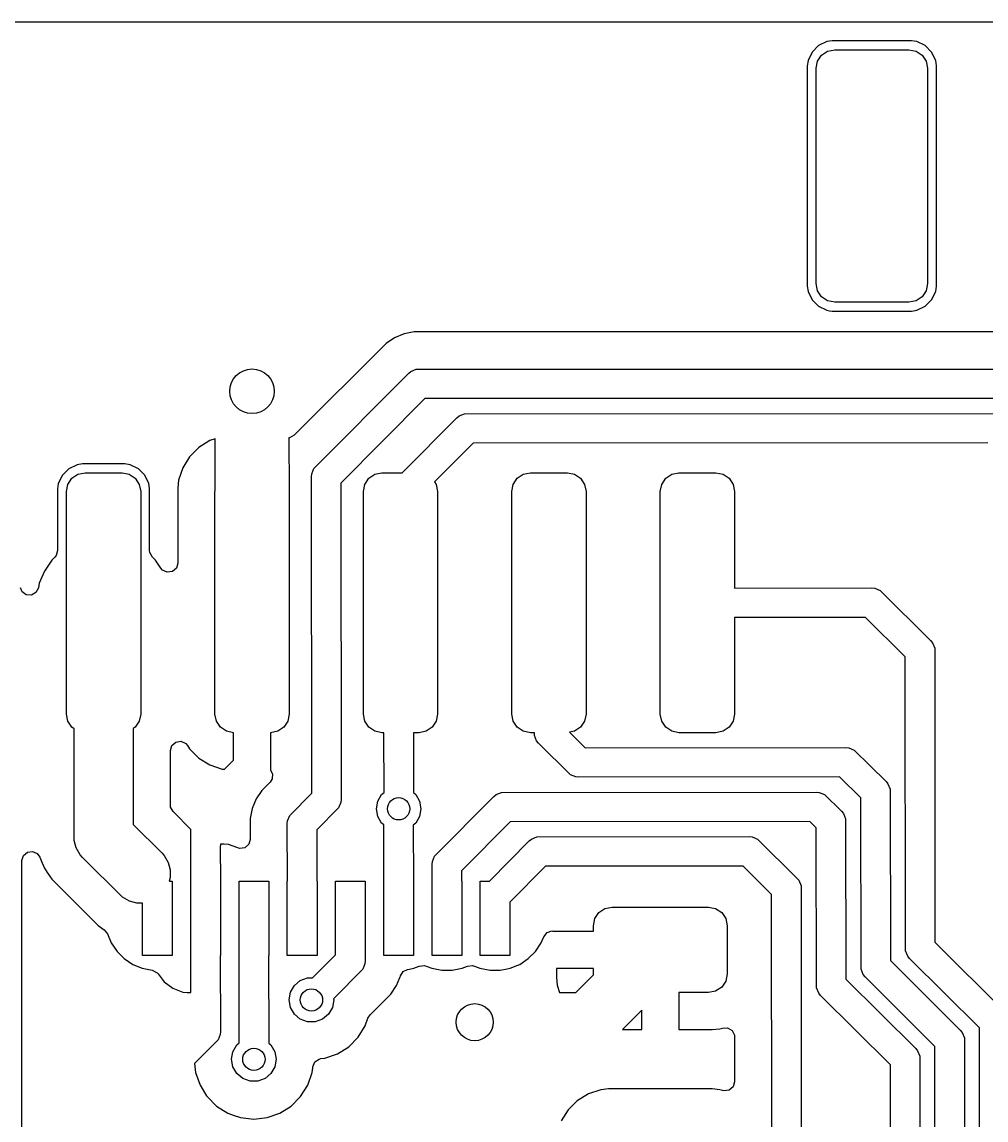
# Model space of a CAD drawing. Extents: x 123.7 to 187.7, y -113.5 to -73.6.
# Drawn here: x 160.58 to 173.57, y -88.36 to -73.57 of the extents above; entities that cross this region are included whole.
import ezdxf

# ---------------------------------------------------------------- set-up
doc = ezdxf.new("R2010")
doc.units = 0
doc.layers.add('BLACK', color=7, linetype='CONTINUOUS')

msp = doc.modelspace()

# ---------------------------------------------------------------- linework, layer by layer
at = {"layer": 'BLACK', "linetype": 'CONTINUOUS'}
for p, q in [((123.827, -73.5655), (187.528, -73.5655)), ((171.309232, -73.884301), (171.221801, -73.971732)), ((171.420323, -73.829992), (171.309232, -73.884301)), ((171.350724, -74.013224), (171.43183, -73.95903)), ((171.492339, -73.8195), (171.420323, -73.829992)), ((171.43183, -73.95903), (171.527502, -73.940001)), ((171.49234, -73.8195), (171.492339, -73.8195)), ((172.56266, -73.8195), (171.49234, -73.8195)), ((171.527502, -73.940001), (172.527499, -73.94)), ((172.527499, -73.94), (172.62317, -73.95903)), ((172.562661, -73.8195), (172.56266, -73.8195)), ((172.634676, -73.829992), (172.562661, -73.8195)), ((172.62317, -73.95903), (172.704276, -74.013224)), ((172.745767, -73.884301), (172.634676, -73.829992)), ((172.833198, -73.971732), (172.745767, -73.884301)), ((171.167492, -74.082823), (171.157, -74.154839)), ((171.221801, -73.971732), (171.167492, -74.082823)), ((171.2775, -74.190001), (171.29653, -74.09433)), ((171.29653, -74.09433), (171.350724, -74.013224)), ((172.704276, -74.013224), (172.75847, -74.09433)), ((172.75847, -74.09433), (172.777499, -74.190002)), ((172.833198, -73.971733), (172.833198, -73.971732)), ((172.8332, -73.971735), (172.833198, -73.971733)), ((172.887507, -74.082822), (172.8332, -73.971735)), ((172.898, -74.154839), (172.887507, -74.082822)), ((171.157, -74.154839), (171.157, -77.12516)), ((171.277501, -77.089998), (171.2775, -74.190001)), ((172.777499, -74.190002), (172.7775, -77.089999)), ((172.898, -74.15484), (172.898, -74.154839)), ((172.898, -77.12516), (172.898, -74.15484)), ((171.157, -77.12516), (171.167492, -77.197176)), ((171.167492, -77.197176), (171.221801, -77.308267)), ((171.29653, -77.18567), (171.277501, -77.089998)), ((171.350724, -77.266776), (171.29653, -77.18567)), ((172.75847, -77.18567), (172.704276, -77.266776)), ((172.7775, -77.089999), (172.75847, -77.18567)), ((172.8332, -77.308265), (172.887507, -77.197178)), ((172.887507, -77.197178), (172.898, -77.12516)), ((171.221801, -77.308267), (171.309232, -77.395698)), ((171.43183, -77.32097), (171.350724, -77.266776)), ((171.527501, -77.34), (171.43183, -77.32097)), ((172.527498, -77.339999), (171.527501, -77.34)), ((172.62317, -77.32097), (172.527498, -77.339999)), ((172.704276, -77.266776), (172.62317, -77.32097)), ((172.745765, -77.3957), (172.8332, -77.308265)), ((171.309232, -77.395698), (171.309233, -77.395698)), ((171.309233, -77.395698), (171.309235, -77.3957)), ((171.309235, -77.3957), (171.420322, -77.450007)), ((171.420322, -77.450007), (171.456331, -77.455253)), ((171.456331, -77.455253), (171.492339, -77.4605)), ((171.492339, -77.4605), (171.49234, -77.4605)), ((171.49234, -77.4605), (172.562661, -77.4605)), ((172.562661, -77.4605), (172.586666, -77.457002)), ((172.586666, -77.457002), (172.634678, -77.450007)), ((172.634678, -77.450007), (172.745765, -77.3957)), ((165.724639, -77.766421), (165.597164, -77.819222)), ((165.724649, -77.766418), (165.724639, -77.766421)), ((165.859976, -77.7395), (165.724649, -77.766418)), ((165.859978, -77.7395), (165.859976, -77.7395)), ((165.997966, -77.7395), (165.859978, -77.7395)), ((175.646493, -77.7395), (165.997966, -77.7395)), ((165.482426, -77.895887), (164.24516, -79.133153)), ((165.597164, -77.819222), (165.482426, -77.895887)), ((165.817858, -78.273706), (165.889954, -78.243843)), ((165.889954, -78.243843), (175.5775, -78.24)), ((164.511206, -79.580358), (165.787551, -78.298578)), ((165.787551, -78.298578), (165.817858, -78.273706)), ((166.006787, -78.639969), (164.873766, -79.777813)), ((175.491341, -78.636206), (166.006787, -78.639969)), ((166.466386, -78.873706), (166.538482, -78.843843)), ((166.538482, -78.843843), (173.6775, -78.84)), ((165.698988, -79.64), (166.436078, -78.898579)), ((166.436078, -78.898579), (166.466386, -78.873706)), ((164.24516, -79.133153), (164.183837, -79.166638)), ((163.108375, -79.205643), (162.959154, -79.297684)), ((163.10838, -79.205641), (163.108375, -79.205643)), ((163.178442, -79.182424), (163.10838, -79.205641)), ((163.179466, -79.880113), (163.178442, -79.182424)), ((164.183837, -79.166638), (164.174236, -79.166129)), ((164.174236, -79.166129), (164.175282, -79.878851)), ((166.655468, -79.239958), (166.13671, -79.761763)), ((173.591449, -79.236224), (166.655468, -79.239958)), ((162.835184, -79.421654), (162.743143, -79.570875)), ((162.959154, -79.297684), (162.835184, -79.421654)), ((161.320321, -79.529993), (161.209231, -79.584301)), ((161.392345, -79.5195), (161.320321, -79.529993)), ((161.962661, -79.5195), (161.392345, -79.5195)), ((162.034677, -79.529992), (161.962661, -79.5195)), ((162.145768, -79.584301), (162.034677, -79.529992)), ((162.743141, -79.57088), (162.687994, -79.737302)), ((162.743143, -79.570875), (162.743141, -79.57088)), ((164.481343, -79.652454), (164.511206, -79.580358)), ((161.121801, -79.671731), (161.067492, -79.782822)), ((161.209231, -79.584301), (161.121801, -79.671731)), ((161.19653, -79.794329), (161.250723, -79.713223)), ((161.250723, -79.713223), (161.331829, -79.65903)), ((161.331829, -79.65903), (161.4275, -79.64)), ((161.4275, -79.64), (161.9275, -79.64)), ((161.9275, -79.64), (162.023171, -79.65903)), ((162.023171, -79.65903), (162.104277, -79.713223)), ((162.104277, -79.713223), (162.15847, -79.794329)), ((162.233198, -79.671731), (162.145768, -79.584301)), ((162.233198, -79.671732), (162.233198, -79.671731)), ((162.2332, -79.671734), (162.233198, -79.671732)), ((162.287507, -79.782821), (162.2332, -79.671734)), ((164.4775, -79.691472), (164.481343, -79.652454)), ((164.481233, -83.954275), (164.4775, -79.691472)), ((165.19653, -79.794329), (165.250723, -79.713223)), ((165.250723, -79.713223), (165.331829, -79.65903)), ((165.331829, -79.65903), (165.4275, -79.64)), ((165.4275, -79.64), (165.698988, -79.64)), ((167.19653, -79.794329), (167.250723, -79.713223)), ((167.250723, -79.713223), (167.331829, -79.65903)), ((167.331829, -79.65903), (167.4275, -79.64)), ((167.4275, -79.64), (167.9275, -79.64)), ((167.9275, -79.64), (168.023171, -79.65903)), ((168.023171, -79.65903), (168.104277, -79.713223)), ((168.104277, -79.713223), (168.15847, -79.794329)), ((169.19653, -79.794329), (169.250723, -79.713223)), ((169.250723, -79.713223), (169.331829, -79.65903)), ((169.331829, -79.65903), (169.4275, -79.64)), ((169.4275, -79.64), (169.9275, -79.64)), ((169.9275, -79.64), (170.023171, -79.65903)), ((170.023171, -79.65903), (170.104277, -79.713223)), ((170.104277, -79.713223), (170.15847, -79.794329)), ((161.067492, -79.782822), (161.057, -79.854838)), ((161.057, -79.854838), (161.057, -80.685637)), ((161.1775, -79.89), (161.19653, -79.794329)), ((162.15847, -79.794329), (162.1775, -79.89)), ((162.292119, -79.81448), (162.287507, -79.782821)), ((162.297999, -79.85484), (162.292119, -79.81448)), ((162.297999, -80.685637), (162.297999, -79.85484)), ((162.687993, -79.737309), (162.6775, -79.840013)), ((162.6775, -79.840013), (162.6775, -80.856974)), ((162.687994, -79.737302), (162.687993, -79.737309)), ((163.1775, -79.89), (163.179466, -79.880113)), ((164.175282, -79.878851), (164.1775, -79.89)), ((164.873766, -79.777813), (164.8775, -84.04)), ((165.1775, -79.89), (165.19653, -79.794329)), ((166.13671, -79.761763), (166.15847, -79.794329)), ((166.15847, -79.794329), (166.1775, -79.89)), ((167.1775, -79.89), (167.19653, -79.794329)), ((168.15847, -79.794329), (168.1775, -79.89)), ((169.1775, -79.89), (169.19653, -79.794329)), ((170.15847, -79.794329), (170.1775, -79.89)), ((161.1775, -82.89), (161.1775, -79.89)), ((162.1775, -79.89), (162.1775, -82.89)), ((163.1775, -82.89), (163.1775, -79.89)), ((164.1775, -79.89), (164.1775, -82.89)), ((165.1775, -82.89), (165.1775, -79.89)), ((166.1775, -79.89), (166.1775, -82.89)), ((167.1775, -82.89), (167.1775, -79.89)), ((168.1775, -79.89), (168.1775, -82.89)), ((169.1775, -82.89), (169.1775, -79.89)), ((170.1775, -79.89), (170.1775, -81.192975)), ((161.037315, -80.752676), (161.020683, -80.773316)), ((161.057, -80.685637), (161.037315, -80.752676)), ((162.300833, -80.711995), (162.297999, -80.685637)), ((162.334318, -80.773318), (162.300833, -80.711995)), ((160.978033, -80.815968), (160.87949, -80.963446)), ((160.978037, -80.815962), (160.978033, -80.815968)), ((161.020683, -80.773316), (160.978037, -80.815962)), ((162.376961, -80.815961), (162.334318, -80.773318)), ((162.376964, -80.815965), (162.376961, -80.815961)), ((162.450398, -80.925865), (162.376964, -80.815965)), ((162.6775, -80.856974), (162.657815, -80.924013)), ((160.879483, -80.963459), (160.811606, -81.127332)), ((160.87949, -80.963446), (160.879483, -80.963459)), ((162.472297, -80.950687), (162.450398, -80.925865)), ((162.535853, -80.979712), (162.472297, -80.950687)), ((162.605011, -80.969768), (162.535853, -80.979712)), ((162.657815, -80.924013), (162.605011, -80.969768)), ((160.579575, -81.241996), (160.555883, -81.190118)), ((160.799117, -81.190118), (160.766732, -81.252028)), ((160.811604, -81.12734), (160.799117, -81.190118)), ((160.811606, -81.127332), (160.811604, -81.12734)), ((170.1775, -81.192975), (172.0275, -81.19)), ((172.0275, -81.19), (172.066518, -81.193843)), ((172.066518, -81.193843), (172.138614, -81.223706)), ((160.636247, -81.282863), (160.579575, -81.241996)), ((160.706016, -81.286603), (160.636247, -81.282863)), ((160.766732, -81.252028), (160.706016, -81.286603)), ((172.138614, -81.223706), (172.818921, -81.898579)), ((171.941458, -81.586358), (170.1775, -81.589195)), ((170.1775, -81.589195), (170.1775, -82.89)), ((172.477574, -82.118191), (171.941458, -81.586358)), ((172.818921, -81.898579), (172.843794, -81.928886)), ((172.843794, -81.928886), (172.873657, -82.000982)), ((172.873657, -82.000982), (172.877425, -85.962049)), ((172.481343, -86.079018), (172.477574, -82.118191)), ((161.19653, -82.985671), (161.1775, -82.89)), ((161.250723, -83.066777), (161.19653, -82.985671)), ((162.15847, -82.985671), (162.104277, -83.066777)), ((162.1775, -82.89), (162.15847, -82.985671)), ((163.19653, -82.985671), (163.1775, -82.89)), ((163.250723, -83.066777), (163.19653, -82.985671)), ((164.15847, -82.985671), (164.104277, -83.066777)), ((164.1775, -82.89), (164.15847, -82.985671)), ((165.19653, -82.985671), (165.1775, -82.89)), ((165.250723, -83.066777), (165.19653, -82.985671)), ((166.15847, -82.985671), (166.104277, -83.066777)), ((166.1775, -82.89), (166.15847, -82.985671)), ((167.19653, -82.985671), (167.1775, -82.89)), ((167.250723, -83.066777), (167.19653, -82.985671)), ((168.15847, -82.985671), (168.104277, -83.066777)), ((168.1775, -82.89), (168.15847, -82.985671)), ((169.19653, -82.985671), (169.1775, -82.89)), ((169.250723, -83.066777), (169.19653, -82.985671)), ((170.15847, -82.985671), (170.104277, -83.066777)), ((170.1775, -82.89), (170.15847, -82.985671)), ((161.279312, -83.085879), (161.250723, -83.066777)), ((161.280922, -84.59221), (161.279312, -83.085879)), ((162.104277, -83.066777), (162.075945, -83.085707)), ((162.075945, -83.085707), (162.077326, -84.377577)), ((163.331829, -83.12097), (163.250723, -83.066777)), ((163.4275, -83.14), (163.331829, -83.12097)), ((164.023171, -83.12097), (163.9275, -83.14)), ((164.104277, -83.066777), (164.023171, -83.12097)), ((165.331829, -83.12097), (165.250723, -83.066777)), ((165.4275, -83.14), (165.331829, -83.12097)), ((166.023171, -83.12097), (165.9275, -83.14)), ((166.104277, -83.066777), (166.023171, -83.12097)), ((167.331829, -83.12097), (167.250723, -83.066777)), ((167.4275, -83.14), (167.331829, -83.12097)), ((168.023171, -83.12097), (167.952082, -83.13511)), ((168.104277, -83.066777), (168.023171, -83.12097)), ((169.331829, -83.12097), (169.250723, -83.066777)), ((169.4275, -83.14), (169.331829, -83.12097)), ((170.023171, -83.12097), (169.9275, -83.14)), ((170.104277, -83.066777), (170.023171, -83.12097)), ((162.597685, -83.311583), (162.650489, -83.265828)), ((162.650489, -83.265828), (162.719647, -83.255884)), ((162.719647, -83.255884), (162.783203, -83.284909)), ((163.4275, -83.508065), (163.4275, -83.14)), ((163.9275, -83.14), (163.9275, -83.646658)), ((165.454877, -83.14), (165.4275, -83.14)), ((165.455985, -83.944223), (165.454877, -83.14)), ((165.9275, -83.14), (165.851088, -83.14)), ((165.851088, -83.14), (165.852199, -83.946895)), ((167.481259, -83.14), (167.4275, -83.14)), ((167.481343, -83.179018), (167.481259, -83.14)), ((167.511206, -83.251114), (167.481343, -83.179018)), ((167.536079, -83.281421), (167.511206, -83.251114)), ((167.966386, -83.706294), (167.536079, -83.281421)), ((167.952082, -83.13511), (168.163352, -83.343711)), ((169.9275, -83.14), (169.4275, -83.14)), ((162.578, -83.378622), (162.597685, -83.311583)), ((162.578, -84.115638), (162.578, -83.378622)), ((162.783203, -83.284909), (162.807539, -83.313525)), ((162.807539, -83.313525), (162.835184, -83.358345)), ((162.835184, -83.358345), (162.959154, -83.482315)), ((168.163352, -83.343711), (171.6775, -83.34)), ((171.6775, -83.34), (171.716518, -83.343843)), ((171.716518, -83.343843), (171.788614, -83.373706)), ((171.788614, -83.373706), (172.218921, -83.798578)), ((162.959154, -83.482315), (163.108375, -83.574356)), ((163.108375, -83.574356), (163.10838, -83.574358)), ((163.10838, -83.574358), (163.274802, -83.629505)), ((163.304098, -83.632498), (163.4275, -83.508065)), ((163.274802, -83.629505), (163.274809, -83.629506)), ((163.274809, -83.629506), (163.304098, -83.632498)), ((163.9275, -83.646658), (163.952975, -83.693312)), ((163.952975, -83.693312), (163.947991, -83.763004)), ((168.038482, -83.736157), (167.966386, -83.706294)), ((163.919491, -83.807351), (163.808386, -83.918456)), ((163.947991, -83.763004), (163.919491, -83.807351)), ((168.0775, -83.74), (168.038482, -83.736157)), ((171.591648, -83.736288), (168.0775, -83.74)), ((171.877626, -84.018655), (171.591648, -83.736288)), ((172.218921, -83.798578), (172.243794, -83.828886)), ((172.243794, -83.828886), (172.273657, -83.900982)), ((163.808386, -83.918456), (163.731722, -84.033192)), ((164.186206, -84.253886), (164.481233, -83.954275)), ((165.370592, -84.062394), (165.422687, -83.972164)), ((165.422687, -83.972164), (165.455985, -83.944223)), ((165.852199, -83.946895), (165.882313, -83.972164)), ((165.882313, -83.972164), (165.934408, -84.062394)), ((166.136206, -84.803886), (166.936079, -83.998578)), ((166.936079, -83.998578), (166.966386, -83.973706)), ((166.966386, -83.973706), (167.038482, -83.943843)), ((167.038482, -83.943843), (171.2775, -83.94)), ((171.2775, -83.94), (171.316518, -83.943843)), ((171.316518, -83.943843), (171.388614, -83.973706)), ((171.388614, -83.973706), (171.618922, -84.198579)), ((171.881343, -86.327546), (171.877626, -84.018655)), ((172.273657, -83.900982), (172.277374, -86.210526)), ((162.580834, -84.141996), (162.578, -84.115638)), ((162.614319, -84.203319), (162.580834, -84.141996)), ((163.67892, -84.160672), (163.660754, -84.252)), ((163.678921, -84.160669), (163.67892, -84.160672)), ((163.731722, -84.033192), (163.678921, -84.160667)), ((163.678921, -84.160667), (163.678921, -84.160669)), ((164.843794, -84.151114), (164.549021, -84.450465)), ((164.873657, -84.079018), (164.843794, -84.151114)), ((164.8775, -84.04), (164.873657, -84.079018)), ((165.3525, -84.165), (165.370592, -84.062394)), ((165.370592, -84.267606), (165.3525, -84.165)), ((165.934408, -84.062394), (165.9525, -84.165)), ((165.9525, -84.165), (165.934408, -84.267606)), ((162.853203, -84.442203), (162.614319, -84.203319)), ((163.660754, -84.252001), (163.652, -84.296006)), ((163.652, -84.296006), (163.652, -84.576763)), ((163.660754, -84.252), (163.660754, -84.252001)), ((164.156343, -84.325982), (164.186206, -84.253886)), ((165.422687, -84.357836), (165.370592, -84.267606)), ((165.934408, -84.267606), (165.882313, -84.357836)), ((171.618922, -84.198579), (171.643794, -84.228886)), ((171.643794, -84.228886), (171.673657, -84.300982)), ((171.673657, -84.300982), (171.677365, -86.459045)), ((162.077326, -84.377577), (162.460343, -84.757157)), ((162.854975, -85.14), (162.853203, -84.442203)), ((164.1525, -84.365), (164.156343, -84.325982)), ((164.154767, -85.14), (164.1525, -84.365)), ((164.549021, -84.450465), (164.551038, -85.14)), ((165.453054, -84.383317), (165.422687, -84.357836)), ((165.454975, -85.14), (165.453054, -84.383317)), ((165.882313, -84.357836), (165.849315, -84.385524)), ((165.849315, -84.385524), (165.851231, -85.14)), ((167.155578, -84.339929), (166.499284, -85.000681)), ((171.192253, -84.336269), (167.155578, -84.339929)), ((171.277636, -84.419638), (171.192253, -84.336269)), ((171.281343, -86.576074), (171.277636, -84.419638)), ((161.307948, -84.693074), (161.280922, -84.59221)), ((163.652, -84.576763), (163.632315, -84.643802)), ((166.874326, -85.14), (167.411079, -84.598579)), ((167.411079, -84.598579), (167.441386, -84.573706)), ((167.441386, -84.573706), (167.513482, -84.543843)), ((167.513482, -84.543843), (170.3775, -84.54)), ((170.3775, -84.54), (170.416518, -84.543843)), ((170.416518, -84.543843), (170.488614, -84.573706)), ((170.488614, -84.573706), (171.018922, -85.098579)), ((160.597685, -84.795044), (160.650489, -84.749289)), ((160.650489, -84.749289), (160.719647, -84.739345)), ((160.719647, -84.739345), (160.783203, -84.76837)), ((161.360159, -84.783505), (161.307948, -84.693074)), ((162.460343, -84.757157), (162.494841, -84.796495)), ((163.2525, -84.658768), (163.25003, -84.667177)), ((163.25003, -84.667177), (163.251231, -85.14)), ((163.300344, -84.64), (163.2525, -84.64)), ((163.2525, -84.64), (163.2525, -84.658768)), ((163.359872, -84.646401), (163.300344, -84.64)), ((163.359882, -84.646403), (163.359872, -84.646401)), ((163.484668, -84.692945), (163.359882, -84.646403)), ((163.510353, -84.699501), (163.484668, -84.692945)), ((163.579511, -84.689557), (163.510353, -84.699501)), ((163.632315, -84.643802), (163.579511, -84.689557)), ((160.578, -84.862083), (160.597685, -84.795044)), ((160.578, -91.9155), (160.578, -84.862083)), ((160.783203, -84.76837), (160.81656, -84.814629)), ((160.81656, -84.814629), (160.836217, -84.862083)), ((160.836217, -84.862083), (160.845546, -84.884606)), ((160.845546, -84.884606), (160.845546, -84.884607)), ((160.845546, -84.884607), (160.879484, -84.966542)), ((161.394657, -84.822843), (161.360159, -84.783505)), ((161.933995, -85.357341), (161.394657, -84.822843)), ((162.494841, -84.796495), (162.547052, -84.886926)), ((162.547052, -84.886926), (162.574078, -84.98779)), ((166.1025, -84.915), (166.106343, -84.875982)), ((166.106343, -84.875982), (166.136206, -84.803886)), ((160.879484, -84.966542), (160.879485, -84.966544)), ((160.879485, -84.966544), (160.916201, -85.021493)), ((160.916201, -85.021493), (160.916202, -85.021494)), ((160.916202, -85.021494), (160.978037, -85.114038)), ((162.574078, -84.98779), (162.574078, -85.09221)), ((166.103632, -85.14), (166.1025, -84.915)), ((166.499284, -85.000681), (166.499985, -85.14)), ((167.630778, -84.939894), (167.1525, -85.422332)), ((170.291551, -84.936324), (167.630778, -84.939894)), ((170.677532, -85.318351), (170.291551, -84.936324)), ((160.978037, -85.114038), (160.978038, -85.114039)), ((160.978038, -85.114039), (161.603461, -85.739461)), ((162.574078, -85.09221), (162.561273, -85.14)), ((162.561273, -85.14), (162.6025, -85.14)), ((162.6025, -85.14), (162.6025, -86.14)), ((162.8525, -86.14), (162.8525, -85.14)), ((162.8525, -85.14), (162.854975, -85.14)), ((163.251231, -85.14), (163.2525, -85.14)), ((163.2525, -85.14), (163.2525, -86.14)), ((163.5025, -86.14), (163.5025, -85.14)), ((163.5025, -85.14), (163.9025, -85.14)), ((163.9025, -85.14), (163.9025, -86.14)), ((164.1525, -86.14), (164.1525, -85.14)), ((164.1525, -85.14), (164.154767, -85.14)), ((164.551038, -85.14), (164.5525, -85.14)), ((164.5525, -85.14), (164.5525, -86.14)), ((164.8025, -86.132736), (164.8025, -85.14)), ((164.8025, -85.14), (165.2025, -85.14)), ((165.2025, -85.14), (165.2025, -86.14)), ((165.4525, -86.14), (165.4525, -85.14)), ((165.4525, -85.14), (165.454975, -85.14)), ((165.851231, -85.14), (165.8525, -85.14)), ((165.8525, -85.14), (165.8525, -86.14)), ((166.1025, -86.14), (166.1025, -85.14)), ((166.1025, -85.14), (166.103632, -85.14)), ((166.499985, -85.14), (166.5025, -85.14)), ((166.5025, -85.14), (166.5025, -86.14)), ((166.7525, -86.14), (166.7525, -85.14)), ((166.7525, -85.14), (166.874326, -85.14)), ((171.018922, -85.098579), (171.043794, -85.128886)), ((171.043794, -85.128886), (171.073657, -85.200982)), ((171.073657, -85.200982), (171.0775, -94.34)), ((170.680233, -91.740903), (170.677532, -85.318351)), ((162.024426, -85.409552), (161.933995, -85.357341)), ((162.12529, -85.436578), (162.024426, -85.409552)), ((162.2025, -85.436578), (162.12529, -85.436578)), ((162.2025, -86.14), (162.2025, -85.436578)), ((167.1525, -85.422332), (167.1525, -86.14)), ((168.431829, -85.50903), (168.5275, -85.49)), ((168.5275, -85.49), (169.8275, -85.49)), ((169.8275, -85.49), (169.923171, -85.50903)), ((168.2775, -85.74), (168.29653, -85.644329)), ((168.29653, -85.644329), (168.350723, -85.563223)), ((168.350723, -85.563223), (168.431829, -85.50903)), ((169.923171, -85.50903), (170.004277, -85.563223)), ((170.004277, -85.563223), (170.05847, -85.644329)), ((170.05847, -85.644329), (170.0775, -85.74)), ((161.603461, -85.739461), (161.603462, -85.739462)), ((161.603462, -85.739462), (161.603465, -85.739464)), ((161.603465, -85.739464), (161.685595, -85.794341)), ((161.685595, -85.794341), (161.730399, -85.847952)), ((168.2775, -85.815), (168.2775, -85.74)), ((170.0775, -85.74), (170.0775, -86.39)), ((161.730399, -85.847952), (161.731265, -85.84999)), ((161.731265, -85.84999), (161.781723, -85.971808)), ((167.573275, -85.971811), (167.586978, -85.93873)), ((167.586978, -85.93873), (167.608002, -85.887973)), ((167.608002, -85.887973), (167.651843, -85.833569)), ((167.651843, -85.833569), (167.718137, -85.811504)), ((167.718137, -85.811504), (167.731834, -85.815)), ((167.731834, -85.815), (168.2775, -85.815)), ((161.781723, -85.971808), (161.781728, -85.971817)), ((161.781728, -85.971817), (161.858385, -86.086541)), ((161.858385, -86.086541), (161.858388, -86.086545)), ((161.858388, -86.086545), (161.955954, -86.184111)), ((167.399042, -86.184114), (167.496614, -86.086542)), ((167.496614, -86.086542), (167.573275, -85.971811)), ((172.511206, -86.151114), (172.481343, -86.079018)), ((172.877425, -85.962049), (173.818922, -86.898579)), ((161.955954, -86.184111), (161.955958, -86.184114)), ((161.955958, -86.184114), (162.070682, -86.260771)), ((162.6025, -86.14), (162.2025, -86.14)), ((162.853729, -86.14), (162.8525, -86.14)), ((162.854957, -86.64), (162.853729, -86.14)), ((163.2525, -86.14), (163.249981, -86.14)), ((163.249981, -86.14), (163.2525, -87.165)), ((163.503491, -86.14), (163.5025, -86.14)), ((163.505828, -87.319354), (163.503491, -86.14)), ((163.9025, -86.14), (163.899725, -86.14)), ((163.899725, -86.14), (163.902067, -87.321784)), ((164.5525, -86.14), (164.1525, -86.14)), ((164.49373, -86.444558), (164.8025, -86.132736)), ((165.2025, -86.215), (165.198657, -86.254018)), ((165.2025, -86.14), (165.202031, -86.14)), ((165.202031, -86.14), (165.2025, -86.215)), ((165.8525, -86.14), (165.4525, -86.14)), ((166.5025, -86.14), (166.1025, -86.14)), ((167.1525, -86.14), (166.7525, -86.14)), ((167.284311, -86.260775), (167.399042, -86.184114)), ((172.277374, -86.210526), (173.218922, -87.147107)), ((172.536079, -86.181421), (172.511206, -86.151114)), ((173.477529, -87.117906), (172.536079, -86.181421)), ((162.070682, -86.260771), (162.070695, -86.260778)), ((162.070695, -86.260778), (162.198167, -86.313578)), ((162.198167, -86.313578), (162.198172, -86.31358)), ((162.198172, -86.31358), (162.333507, -86.3405)), ((162.333507, -86.3405), (162.339198, -86.341632)), ((162.339198, -86.341632), (162.401109, -86.374017)), ((162.401109, -86.374017), (162.414273, -86.388937)), ((165.168794, -86.326114), (164.774697, -86.724105)), ((165.198657, -86.254018), (165.168794, -86.326114)), ((165.678604, -86.413781), (165.715331, -86.357737)), ((165.715331, -86.357737), (165.771506, -86.330552)), ((165.771506, -86.330552), (165.798668, -86.325148)), ((165.798668, -86.325148), (165.856828, -86.31358)), ((165.856828, -86.31358), (165.930049, -86.28325)), ((165.930049, -86.28325), (165.999516, -86.275782)), ((165.999516, -86.275782), (166.024947, -86.283249)), ((166.024947, -86.283249), (166.098172, -86.31358)), ((166.098172, -86.31358), (166.098176, -86.31358)), ((166.098176, -86.31358), (166.098177, -86.313581)), ((166.098177, -86.313581), (166.233504, -86.3405)), ((166.233504, -86.3405), (166.233507, -86.3405)), ((166.233507, -86.3405), (166.371495, -86.3405)), ((166.371495, -86.3405), (166.462541, -86.322389)), ((166.462541, -86.322389), (166.506828, -86.31358)), ((166.506828, -86.31358), (166.580049, -86.28325)), ((166.580049, -86.28325), (166.649516, -86.275782)), ((166.649516, -86.275782), (166.674947, -86.283249)), ((166.674947, -86.283249), (166.748172, -86.31358)), ((166.748172, -86.31358), (166.748176, -86.31358)), ((166.748176, -86.31358), (166.748177, -86.313581)), ((166.748177, -86.313581), (166.883504, -86.3405)), ((166.883504, -86.3405), (166.883507, -86.3405)), ((166.883507, -86.3405), (167.021495, -86.3405)), ((167.021495, -86.3405), (167.112541, -86.322389)), ((167.112541, -86.322389), (167.156828, -86.31358)), ((167.156828, -86.31358), (167.256518, -86.272287)), ((167.256518, -86.272287), (167.284304, -86.260778)), ((167.284304, -86.260777), (167.284311, -86.260775)), ((167.284304, -86.260778), (167.284304, -86.260777)), ((168.2775, -86.315), (167.777501, -86.315)), ((167.777501, -86.315), (167.777501, -86.439986)), ((168.2775, -86.39), (168.2775, -86.315)), ((171.911206, -86.399642), (171.881343, -86.327546)), ((162.414273, -86.388937), (162.495312, -86.49719)), ((162.495312, -86.49719), (162.610406, -86.58335)), ((164.247687, -86.547164), (164.3275, -86.480192)), ((164.3275, -86.480192), (164.425406, -86.444558)), ((164.425406, -86.444558), (164.49373, -86.444558)), ((165.623749, -86.545668), (165.667523, -86.439986)), ((165.667523, -86.439986), (165.67608, -86.419328)), ((165.67608, -86.419328), (165.676082, -86.419312)), ((165.676082, -86.419312), (165.677035, -86.416177)), ((165.677035, -86.416177), (165.677987, -86.414723)), ((165.677987, -86.414723), (165.678411, -86.413701)), ((165.678411, -86.413701), (165.678604, -86.413781)), ((167.777501, -86.439986), (167.787994, -86.542697)), ((168.040557, -86.640351), (168.279534, -86.400228)), ((168.279534, -86.400228), (168.2775, -86.39)), ((170.05847, -86.485671), (170.004277, -86.566777)), ((170.0775, -86.39), (170.05847, -86.485671)), ((171.677365, -86.459045), (172.618922, -87.395635)), ((171.936079, -86.429949), (171.911206, -86.399642)), ((172.877531, -87.366436), (171.936079, -86.429949)), ((162.610406, -86.58335), (162.610413, -86.583354)), ((162.610413, -86.583354), (162.74512, -86.633596)), ((162.74512, -86.633596), (162.745127, -86.633598)), ((162.745127, -86.633598), (162.804655, -86.639999)), ((162.804655, -86.639999), (162.804672, -86.64)), ((162.804672, -86.64), (162.854957, -86.64)), ((164.1775, -86.74), (164.195592, -86.637394)), ((164.195592, -86.637394), (164.247687, -86.547164)), ((165.268863, -86.939292), (165.546614, -86.661543)), ((165.546614, -86.661543), (165.623275, -86.546811)), ((165.623275, -86.546811), (165.623749, -86.545668)), ((167.787994, -86.542697), (167.820511, -86.640828)), ((167.820511, -86.640828), (168.040557, -86.640351)), ((169.8275, -86.64), (169.4275, -86.64)), ((169.4275, -86.64), (169.4275, -87.139999)), ((169.923171, -86.62097), (169.8275, -86.64)), ((170.004277, -86.566777), (169.923171, -86.62097)), ((171.311206, -86.64817), (171.281343, -86.576074)), ((171.336079, -86.678477), (171.311206, -86.64817)), ((172.277533, -87.614965), (171.336079, -86.678477)), ((164.195592, -86.842606), (164.1775, -86.74)), ((164.7775, -86.74), (164.759408, -86.842606)), ((164.774697, -86.724105), (164.7775, -86.74)), ((164.247687, -86.932836), (164.195592, -86.842606)), ((164.3275, -86.999808), (164.247687, -86.932836)), ((164.707313, -86.932836), (164.6275, -86.999808)), ((164.759408, -86.842606), (164.707313, -86.932836)), ((165.239507, -86.986013), (165.268863, -86.939292)), ((168.9275, -86.878566), (168.667315, -87.139999)), ((168.9275, -87.139998), (168.9275, -86.878566)), ((164.425406, -87.035442), (164.3275, -86.999808)), ((164.529594, -87.035442), (164.425406, -87.035442)), ((164.6275, -86.999808), (164.529594, -87.035442)), ((165.107316, -87.242262), (165.203289, -87.089522)), ((165.203289, -87.089522), (165.239507, -86.986013)), ((169.980197, -87.129505), (170.013996, -87.118306)), ((170.013996, -87.118306), (170.083824, -87.115904)), ((170.083824, -87.115904), (170.143866, -87.151636)), ((173.481294, -96.953481), (173.477529, -87.117906)), ((163.218794, -87.276114), (162.903062, -87.594387)), ((163.248657, -87.204018), (163.218794, -87.276114)), ((163.2525, -87.165), (163.248657, -87.204018)), ((164.979762, -87.369816), (165.107316, -87.242262)), ((168.667315, -87.139999), (168.927499, -87.139999)), ((168.927499, -87.139999), (168.9275, -87.139998)), ((169.4275, -87.139999), (169.877472, -87.139999)), ((169.877472, -87.139999), (169.877486, -87.139998)), ((169.877486, -87.139998), (169.980197, -87.129505)), ((170.143866, -87.151636), (170.175059, -87.214156)), ((170.175059, -87.214156), (170.177, -87.236012)), ((170.177, -87.236012), (170.177, -87.843462)), ((173.218922, -87.147107), (173.243794, -87.177414)), ((173.243794, -87.177414), (173.273657, -87.24951)), ((173.273657, -87.24951), (173.2775, -96.791472)), ((163.420592, -87.437394), (163.472687, -87.347164)), ((163.472687, -87.347164), (163.505828, -87.319354)), ((163.902067, -87.321784), (163.932313, -87.347164)), ((163.932313, -87.347164), (163.984408, -87.437394)), ((164.827022, -87.465789), (164.979762, -87.369816)), ((172.618922, -87.395635), (172.643794, -87.425942)), ((172.881292, -96.704976), (172.877531, -87.366436)), ((163.4025, -87.54), (163.420592, -87.437394)), ((163.420592, -87.642606), (163.4025, -87.54)), ((163.984408, -87.437394), (164.0025, -87.54)), ((164.0025, -87.54), (163.984408, -87.642606)), ((164.523817, -87.576), (164.581411, -87.536444)), ((164.581411, -87.536444), (164.606079, -87.531077)), ((164.606079, -87.531077), (164.656755, -87.525368)), ((164.656755, -87.525368), (164.827022, -87.465789)), ((172.643794, -87.425942), (172.673657, -87.498038)), ((172.673657, -87.498038), (172.6775, -96.542944)), ((162.903062, -87.594387), (162.91713, -87.719249)), ((162.91713, -87.719249), (162.917131, -87.719254)), ((162.917131, -87.719254), (162.976711, -87.889523)), ((163.472687, -87.732836), (163.420592, -87.642606)), ((163.984408, -87.642606), (163.932313, -87.732836)), ((164.428289, -87.889522), (164.487868, -87.719255)), ((164.487868, -87.719255), (164.495055, -87.655471)), ((164.495055, -87.655471), (164.496751, -87.640414)), ((164.496751, -87.640414), (164.523817, -87.576)), ((172.28005, -93.540904), (172.277533, -87.614965)), ((163.5525, -87.799808), (163.472687, -87.732836)), ((163.650406, -87.835442), (163.5525, -87.799808)), ((163.754594, -87.835442), (163.650406, -87.835442)), ((163.8525, -87.799808), (163.754594, -87.835442)), ((163.932313, -87.732836), (163.8525, -87.799808)), ((170.177, -87.843462), (170.157315, -87.910501)), ((162.976711, -87.889523), (163.065305, -88.030518)), ((164.332316, -88.042262), (164.428289, -87.889522)), ((168.208163, -88.005187), (168.058842, -88.097289)), ((168.208168, -88.005185), (168.208163, -88.005187)), ((168.3747, -87.950001), (168.208168, -88.005185)), ((168.374703, -87.95), (168.3747, -87.950001)), ((168.477481, -87.939501), (168.374703, -87.95)), ((168.477498, -87.9395), (168.477481, -87.939501)), ((169.87751, -87.9395), (168.477498, -87.9395)), ((169.980295, -87.95), (169.87751, -87.9395)), ((169.980297, -87.950001), (169.980295, -87.95)), ((170.013998, -87.961168), (169.980297, -87.950001)), ((170.035353, -87.9662), (170.013998, -87.961168)), ((170.104511, -87.956256), (170.035353, -87.9662)), ((170.157315, -87.910501), (170.104511, -87.956256)), ((163.065305, -88.030518), (163.072684, -88.042262)), ((163.072684, -88.042262), (163.200238, -88.169816)), ((164.204762, -88.169816), (164.332316, -88.042262)), ((168.058842, -88.097289), (167.934789, -88.221342)), ((163.200238, -88.169816), (163.352978, -88.265789)), ((163.352978, -88.265789), (163.424724, -88.290894)), ((163.424724, -88.290894), (163.523245, -88.325368)), ((163.881755, -88.325368), (164.052022, -88.265789)), ((164.052022, -88.265789), (164.204762, -88.169816)), ((167.934789, -88.221342), (167.842687, -88.370663)), ((163.523245, -88.325368), (163.52325, -88.325369)), ((163.52325, -88.325369), (163.702496, -88.345565)), ((163.702496, -88.345565), (163.7025, -88.345565)), ((163.7025, -88.345565), (163.702504, -88.345565)), ((163.702504, -88.345565), (163.881749, -88.325369)), ((163.881749, -88.325369), (163.881752, -88.325368)), ((163.881752, -88.325368), (163.881755, -88.325368))]:
    msp.add_line(p, q, dxfattribs=at)
at = {"layer": 'BLACK'}
for centre, radius in [((163.6775, -78.54), 0.3), ((165.6525, -84.165), 0.15), ((164.4775, -86.74), 0.15), ((166.6775, -87.04), 0.25), ((163.7025, -87.54), 0.15)]:
    msp.add_circle(centre, radius, dxfattribs=at)

doc.saveas('drawing.dxf')
